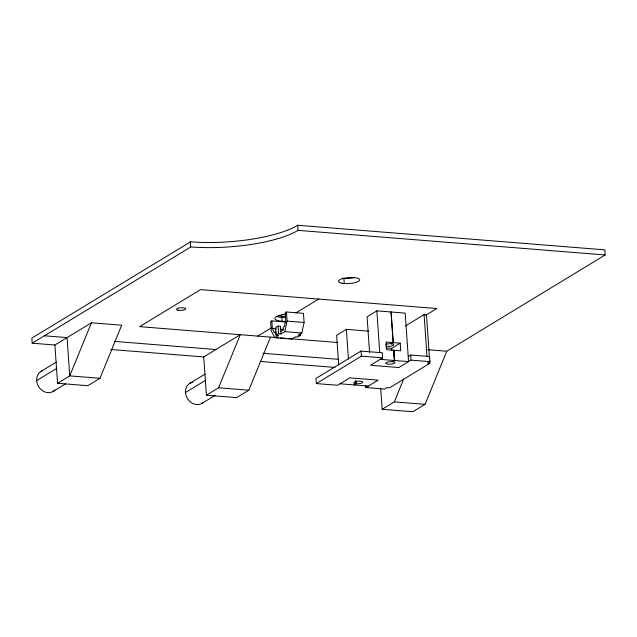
<?xml version="1.0" encoding="UTF-8"?>
<svg xmlns="http://www.w3.org/2000/svg" width="637" height="637" viewBox="0 0 637 637"><rect width="100%" height="100%" fill="white"/><g stroke="black" fill="none" stroke-linecap="round" stroke-linejoin="round"><path stroke-width="0.96" d="M280.997 333.939L280.463 326.279L278.098 326.096L275.662 327.577L276.203 335.229L278.64 333.748L280.997 333.939L284.779 331.638L287.088 321.112L286.451 312.003L303.459 313.364L304.096 322.473L301.787 333.008L298.012 335.301L300.369 335.492L300.234 333.573M91.441 322.784L69.751 375.878L57.561 383.283L54.886 345.007L91.441 322.784L121.683 325.204L99.985 378.298L87.802 385.711L57.561 383.283M203.721 356.927L206.396 395.203L218.587 387.798L240.276 334.704L203.721 356.927L110.822 349.482M206.396 395.203L236.638 397.623L248.82 390.218L270.51 337.124M380.711 388.498L382.168 409.28L394.351 401.875L403.699 378.991M382.168 409.28L412.88 411.741L425.062 404.336L446.752 351.242L605.15 254.959L604.792 249.855L297.662 225.259L295.425 226.549A79.928 22.295 -4 0 1 190.567 241.829L31.85 338.088L32.208 343.192L54.886 345.007M32.208 343.192L190.925 246.933A79.928 22.295 -4 0 0 295.775 231.653L298.02 230.363L605.15 254.959M41.19 371.307L56.311 362.111M36.667 380.615L56.836 368.353M52.943 391.588L65.547 383.928M286.005 322.019L271.832 320.889L270.614 321.629L271.251 330.738L274.786 337.714L291.794 339.075L295.576 336.782L297.933 336.973L300.369 335.492M286.451 312.003L285.233 312.743L285.766 320.395L284.421 326.534L283.202 327.275L283.377 329.831L280.821 331.383M257.754 336.105L271.203 327.936M295.99 312.863L318.675 299.072M190.025 383.219L205.146 374.03M274.786 337.714L278.56 335.42L276.203 335.229M185.502 392.527L205.671 380.273M201.778 403.508L215.226 395.33M368.855 331.168L346.369 329.369L336.623 335.293L338.701 364.985M380.225 359.348L408.572 361.617L405.18 313.125L376.833 310.856L367.087 316.78L369.579 352.404M408.213 356.513L410.65 355.032L429.553 356.545L429.911 361.649L411.008 360.136L398.826 367.541L370.479 365.272L382.662 357.867L382.304 352.763L361.044 351.059L315.96 378.458L316.318 383.562L337.578 385.266L349.761 377.86L378.115 380.13L365.925 387.535L365.805 385.839M405.65 325.841L424.083 314.638L426.448 314.829L429.489 358.368M425.803 315.219L436.799 308.531L200.559 289.612L139.63 326.646L278.393 337.753M316.318 383.562L361.402 356.163L382.662 357.867M385.727 344.386A4.666 1.298 -4 0 1 391.094 343.749L393.268 342.626L391.126 312.003M386.038 347.913L391.707 348.367L400.235 343.184L400.769 350.844L386.595 349.705L386.062 342.045L400.235 343.184M354.068 384.915L356.019 383.721L355.828 380.942M429.911 361.649L427.475 363.13L429.832 363.321L429.625 360.351M429.832 363.321L389.629 387.758L387.264 387.567L384.828 389.048L365.925 387.535M356.019 383.721L355.9 383.713A4.531 1.266 -4 0 1 353.965 383.179L353.877 383.108A4.531 1.266 -4 0 1 358.098 381.221A4.531 1.266 -4 0 1 362.628 382.479A4.531 1.266 -4 0 1 356.147 383.737L354.188 384.923L368.361 386.054M391.237 343.765L393.148 342.618L391.007 311.987M287.088 321.112L304.096 322.473M271.832 320.889L272.365 328.541L276.243 328.851M280.113 329.162L283.879 329.464M284.779 331.638L301.787 333.008M391.373 343.781L391.612 343.797A4.666 1.298 -4 0 1 392.527 345.732L392.32 345.803A4.666 1.298 -4 0 1 386.404 346.289M280.36 337.913L285.925 338.358M288.243 338.542L337.475 342.491M427.929 349.729L446.752 351.242M44.391 335.779L67.068 337.602L69.751 375.878L99.985 378.298M114.111 341.368L215.903 349.514M262.977 353.288L338.215 359.308M260.692 361.482L334.943 367.43M340.015 383.785L353.957 384.899M218.587 387.798L248.82 390.218M394.351 401.875L425.062 404.336M272.365 328.541L274.428 332.61L275.646 331.869L275.829 334.425M424.083 314.638L426.981 356.051M410.65 355.032L411.008 360.136M393.921 350.294L394.637 360.502M393.801 350.278L394.518 360.494L392.687 361.689A4.531 1.266 -4 0 1 394.629 362.23L394.717 362.294A4.531 1.266 -4 0 1 390.489 364.181A4.531 1.266 -4 0 1 385.966 362.923A4.531 1.266 -4 0 1 392.44 361.665L394.399 360.478L393.682 350.27M391.707 348.367L391.843 350.278M376.833 310.856L379.74 352.42M361.044 351.059L361.402 356.163M355.956 380.95L356.147 383.737M355.709 380.934L355.9 383.713M343.908 278.417L344.267 283.521M346.369 329.369L348.447 359.061M297.662 225.259L298.02 230.363M281.769 316.191L282.127 321.295M278.098 326.096L278.64 333.748M190.248 241.805L190.606 246.909M285.034 316.31A13.321 3.718 -4 0 1 278.918 315.817M285.392 321.414A13.321 3.718 -4 0 1 274.929 318.381A13.321 3.718 -4 0 1 285.862 314.073M203.187 402.496A11.721 9.905 58.7 0 1 187.039 397.814A11.721 9.905 58.7 0 1 192.454 382.304M54.973 389.971A11.721 9.905 58.7 0 1 38.722 386.778A11.721 9.905 58.7 0 1 42.775 370.607M354.53 277.589A10.654 2.97 -4 0 1 342.34 278.242M285.121 317.584A13.321 3.718 -4 0 1 276.769 316.493M385.95 346.217A4.666 1.298 -4 0 1 385.743 346.17M178.018 310.219A4.666 1.298 -4 0 0 185.693 309.033A4.666 1.298 -4 0 0 179.73 307.902A4.666 1.298 -4 0 0 178.018 310.219M341.989 283.226A10.654 2.97 -4 0 0 359.531 280.519A10.654 2.97 -4 0 0 345.907 277.931A10.654 2.97 -4 0 0 341.989 283.226"/></g></svg>
